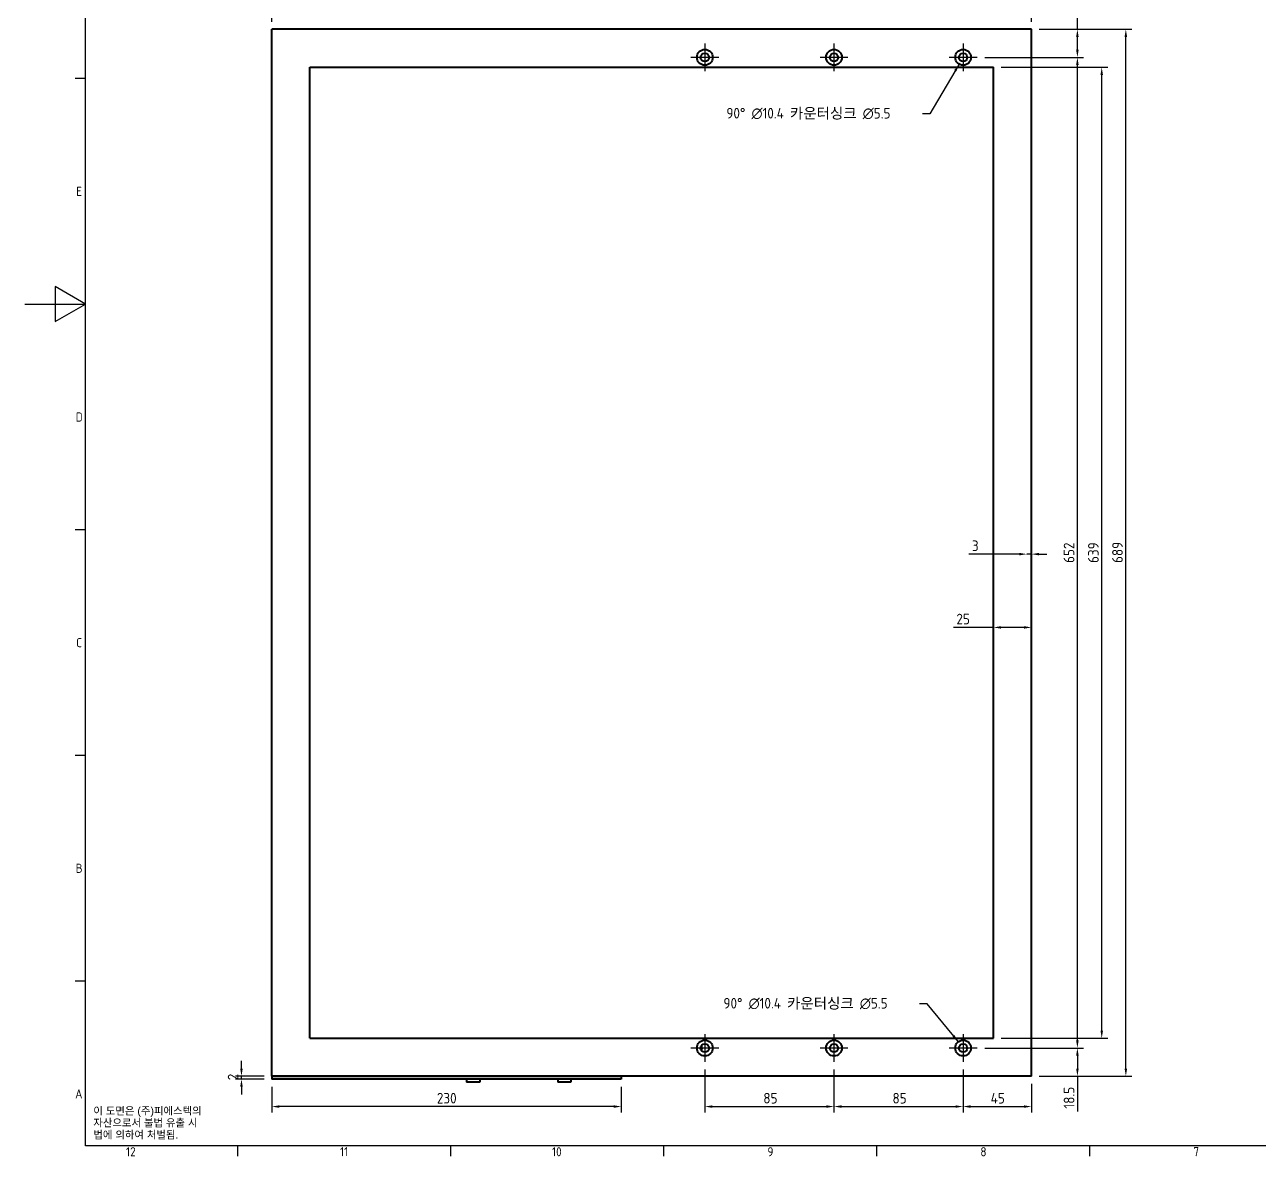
# Model space of a CAD drawing. Header units: millimetres. Extents: x 0 to 1682, y 0 to 1188.
# Drawn here: x 0 to 813, y 33 to 778 of the extents above; entities that cross this region are included whole.
import ezdxf

# ---------------------------------------------------------------- set-up
doc = ezdxf.new("R2010")
doc.units = ezdxf.units.MM
doc.header["$LTSCALE"] = 2
doc.linetypes.add('CHAIN', pattern=[0.7087, 0.4724, -0.0591, 0.1181, -0.0591])
doc.layers.get('0').update_dxf_attribs({"color": 3, "lineweight": 25, "true_color": 0x00ff00})
for name, color, linetype, lineweight, true_color in [('가시적인 것(ISO)', 3, 'Continuous', 40, 0x00ff00), ('기호(ISO)', 5, 'Continuous', 25, 0x0000ff), ('중심 표식(ISO)', 1, 'Continuous', 25, 0xff0000), ('치수(ISO)', 2, 'Continuous', 25, 0xffff00)]:
    doc.layers.add(name, color=color, linetype=linetype, lineweight=lineweight, true_color=true_color)
doc.layers.add('경계(ISO)', color=7, linetype='Continuous', lineweight=25)
doc.styles.add('문자 텍스트_PSTEK_POSCO', font='isocp.shx')
doc.styles.add('치수 텍스트_PSTEK_POSCO', font='isocp.shx')
doc.dimstyles.new('치수_PSTEK_POSCO', dxfattribs={"dimscale": 2, "dimtxt": 3.5, "dimasz": 2.5, "dimexe": 2, "dimexo": 2.5, "dimgap": 1, "dimtad": 1, "dimrnd": 1e-08, "dimdsep": 46, "dimtxsty": '치수 텍스트_PSTEK_POSCO', "dimcen": 0.09, "dimdle": 10, "dimclrd": 7, "dimclre": 7, "dimclrt": 2, "dimadec": 1, "dimazin": 2, "dimtfac": 1, "dimtmove": 0, "dimatfit": 3, "dimfxl": 1, "dimtolj": 1, "dimlwd": -1, "dimlwe": -1, "dimarcsym": 0})
doc.dimstyles.new('치수_PSTEK_POSCO$7', dxfattribs={"dimscale": 2, "dimtxt": 3.5, "dimasz": 2.5, "dimexe": 2, "dimexo": 2.5, "dimgap": 1, "dimtad": 1, "dimrnd": 1e-08, "dimdsep": 46, "dimtxsty": '치수 텍스트_PSTEK_POSCO', "dimcen": 0.09, "dimdle": 10, "dimclrd": 7, "dimclre": 7, "dimclrt": 2, "dimadec": 1, "dimazin": 2, "dimtfac": 1, "dimtmove": 0, "dimatfit": 3, "dimfxl": 1, "dimtolj": 1, "dimlwd": -1, "dimlwe": -1, "dimarcsym": 0})

# ---------------------------------------------------------------- blocks, each defined once
blk = doc.blocks.new('경계 Default Border')
at = {"layer": '경계(ISO)'}
for p, q in [((20, 371.25), (16.6, 371.25)), ((20, 222.75), (16.6, 222.75)), ((20, 148.5), (16.6, 148.5)), ((20, 74.25), (16.6, 74.25)), ((70.08, 20), (70.08, 16.6)), ((140.17, 20), (140.17, 16.6)), ((210.25, 20), (210.25, 16.6)), ((280.33, 20), (280.33, 16.6)), ((350.42, 20), (350.42, 16.6))]:
    blk.add_line(p, q, dxfattribs=at)
at = {"layer": '경계(ISO)', "flags": 128}
for points in [[(20, 20), (20, 574), (821, 574), (821, 20), (20, 20)], [(0, 297), (20, 297), (10, 302.77), (10, 291.23), (20, 297)]]:
    blk.add_lwpolyline(points, dxfattribs=at)
at = {"layer": '경계(ISO)', "color": 2, "true_color": 0xffff00, "char_height": 3, "attachment_point": 7, "style": '문자 텍스트_PSTEK_POSCO'}
for s, insert in [('E', (16.93, 332.6)), ('D', (16.77, 258.35)), ('C', (16.93, 184.1)), ('B', (16.77, 109.85)), ('A', (16.6, 35.62)), ('12', (33.36, 16.57)), ('11', (103.78, 16.6)), ('10', (173.53, 16.57)), ('9', (244.44, 16.57)), ('8', (314.52, 16.57)), ('7', (384.6, 16.59))]:
    blk.add_mtext(s, dxfattribs=dict(at, insert=insert))
blk = doc.blocks.new('*D22')
at = {"layer": 'Defpoints', "color": 0, "transparency": 16777216}
for p in [(447.68, 95.18), (532.68, 95.18), (532.68, 65.88)]:
    blk.add_point(p, dxfattribs=at)
at = {"layer": '치수(ISO)', "color": 7, "transparency": 16777216}
for p, q in [((447.68, 90.18), (447.68, 61.88)), ((532.68, 90.18), (532.68, 61.88)), ((452.68, 65.88), (527.68, 65.88))]:
    blk.add_line(p, q, dxfattribs=at)
for points in [[(452.68, 66.72), (452.68, 65.05), (447.68, 65.88)], [(527.68, 66.72), (527.68, 65.05), (532.68, 65.88)]]:
    blk.add_solid(points, dxfattribs=at)
at = {"layer": '치수(ISO)', "color": 2, "transparency": 16777216, "insert": (486.18, 71.38), "char_height": 7, "attachment_point": 4, "style": '치수 텍스트_PSTEK_POSCO'}
blk.add_mtext('\\A1;85', dxfattribs=at)
blk = doc.blocks.new('*D23')
at = {"layer": 'Defpoints', "color": 0, "transparency": 16777216}
for p in [(532.68, 95.18), (617.68, 95.18), (617.68, 65.88)]:
    blk.add_point(p, dxfattribs=at)
at = {"layer": '치수(ISO)', "color": 7, "transparency": 16777216}
for p, q in [((532.68, 90.18), (532.68, 61.88)), ((617.68, 90.18), (617.68, 61.88)), ((537.68, 65.88), (612.68, 65.88))]:
    blk.add_line(p, q, dxfattribs=at)
for points in [[(537.68, 66.72), (537.68, 65.05), (532.68, 65.88)], [(612.68, 66.72), (612.68, 65.05), (617.68, 65.88)]]:
    blk.add_solid(points, dxfattribs=at)
at = {"layer": '치수(ISO)', "color": 2, "transparency": 16777216, "insert": (571.18, 71.38), "char_height": 7, "attachment_point": 4, "style": '치수 텍스트_PSTEK_POSCO'}
blk.add_mtext('\\A1;85', dxfattribs=at)
blk = doc.blocks.new('*D24')
at = {"layer": 'Defpoints', "color": 0, "transparency": 16777216}
for p in [(617.68, 95.18), (662.68, 85.88), (662.68, 65.88)]:
    blk.add_point(p, dxfattribs=at)
at = {"layer": '치수(ISO)', "color": 7, "transparency": 16777216}
for p, q in [((617.68, 90.18), (617.68, 61.88)), ((662.68, 80.88), (662.68, 61.88)), ((622.68, 65.88), (657.68, 65.88))]:
    blk.add_line(p, q, dxfattribs=at)
for points in [[(622.68, 66.72), (622.68, 65.05), (617.68, 65.88)], [(657.68, 66.72), (657.68, 65.05), (662.68, 65.88)]]:
    blk.add_solid(points, dxfattribs=at)
at = {"layer": '치수(ISO)', "color": 2, "transparency": 16777216, "insert": (635.83, 71.38), "char_height": 7, "attachment_point": 4, "style": '치수 텍스트_PSTEK_POSCO'}
blk.add_mtext('\\A1;45', dxfattribs=at)
blk = doc.blocks.new('*D25')
at = {"layer": 'Defpoints', "color": 0, "transparency": 16777216}
for p in [(626.88, 104.38), (692.9, 104.38), (662.68, 85.88)]:
    blk.add_point(p, dxfattribs=at)
at = {"layer": '치수(ISO)', "color": 7, "transparency": 16777216}
for p, q in [((631.88, 104.38), (696.9, 104.38)), ((692.9, 99.38), (692.9, 90.88)), ((667.68, 85.88), (696.9, 85.88)), ((692.9, 85.88), (692.9, 62.55))]:
    blk.add_line(p, q, dxfattribs=at)
for points in [[(692.06, 99.38), (693.73, 99.38), (692.9, 104.38)], [(692.06, 90.88), (693.73, 90.88), (692.9, 85.88)]]:
    blk.add_solid(points, dxfattribs=at)
at = {"layer": '치수(ISO)', "color": 2, "transparency": 16777216, "insert": (687.4, 64.55), "char_height": 7, "attachment_point": 4, "rotation": 90, "style": '치수 텍스트_PSTEK_POSCO'}
blk.add_mtext('\\A1;18.5', dxfattribs=at)
blk = doc.blocks.new('*D26')
at = {"layer": 'Defpoints', "color": 0, "transparency": 16777216}
for p in [(626.88, 756.38), (692.9, 756.38), (626.88, 104.38)]:
    blk.add_point(p, dxfattribs=at)
at = {"layer": '치수(ISO)', "color": 7, "transparency": 16777216}
for p, q in [((631.88, 756.38), (696.9, 756.38)), ((692.9, 109.38), (692.9, 751.38)), ((631.88, 104.38), (696.9, 104.38))]:
    blk.add_line(p, q, dxfattribs=at)
for points in [[(692.06, 751.38), (693.73, 751.38), (692.9, 756.38)], [(692.06, 109.38), (693.73, 109.38), (692.9, 104.38)]]:
    blk.add_solid(points, dxfattribs=at)
at = {"layer": '치수(ISO)', "color": 2, "transparency": 16777216, "insert": (687.4, 423.66), "char_height": 7, "attachment_point": 4, "rotation": 90, "style": '치수 텍스트_PSTEK_POSCO'}
blk.add_mtext('\\A1;652', dxfattribs=at)
blk = doc.blocks.new('*D27')
at = {"layer": 'Defpoints', "color": 0, "transparency": 16777216}
for p in [(662.68, 774.88), (692.9, 774.88), (626.88, 756.38)]:
    blk.add_point(p, dxfattribs=at)
at = {"layer": '치수(ISO)', "color": 7, "transparency": 16777216}
for p, q in [((692.9, 774.88), (692.9, 797.91)), ((667.68, 774.88), (696.9, 774.88)), ((692.9, 761.38), (692.9, 769.88)), ((631.88, 756.38), (696.9, 756.38))]:
    blk.add_line(p, q, dxfattribs=at)
for points in [[(692.06, 769.88), (693.73, 769.88), (692.9, 774.88)], [(692.06, 761.38), (693.73, 761.38), (692.9, 756.38)]]:
    blk.add_solid(points, dxfattribs=at)
at = {"layer": '치수(ISO)', "color": 2, "transparency": 16777216, "insert": (687.4, 782.32), "char_height": 7, "attachment_point": 4, "rotation": 90, "style": '치수 텍스트_PSTEK_POSCO'}
blk.add_mtext('\\A1;18.5', dxfattribs=at)
blk = doc.blocks.new('*D28')
at = {"layer": 'Defpoints', "color": 0, "transparency": 16777216}
for p in [(637.68, 749.88), (708.91, 749.88), (637.68, 110.88)]:
    blk.add_point(p, dxfattribs=at)
at = {"layer": '치수(ISO)', "color": 7, "transparency": 16777216}
for p, q in [((642.68, 749.88), (712.91, 749.88)), ((708.91, 115.88), (708.91, 744.88)), ((642.68, 110.88), (712.91, 110.88))]:
    blk.add_line(p, q, dxfattribs=at)
for points in [[(708.08, 744.88), (709.75, 744.88), (708.91, 749.88)], [(708.08, 115.88), (709.75, 115.88), (708.91, 110.88)]]:
    blk.add_solid(points, dxfattribs=at)
at = {"layer": '치수(ISO)', "color": 2, "transparency": 16777216, "insert": (703.41, 423.62), "char_height": 7, "attachment_point": 4, "rotation": 90, "style": '치수 텍스트_PSTEK_POSCO'}
blk.add_mtext('\\A1;639', dxfattribs=at)
blk = doc.blocks.new('*D29')
at = {"layer": 'Defpoints', "color": 0, "transparency": 16777216}
for p in [(662.68, 774.88), (724.78, 774.88), (662.68, 85.88)]:
    blk.add_point(p, dxfattribs=at)
at = {"layer": '치수(ISO)', "color": 7, "transparency": 16777216}
for p, q in [((667.68, 774.88), (728.78, 774.88)), ((724.78, 90.88), (724.78, 769.88)), ((667.68, 85.88), (728.78, 85.88))]:
    blk.add_line(p, q, dxfattribs=at)
for points in [[(723.95, 769.88), (725.62, 769.88), (724.78, 774.88)], [(723.95, 90.88), (725.62, 90.88), (724.78, 85.88)]]:
    blk.add_solid(points, dxfattribs=at)
at = {"layer": '치수(ISO)', "color": 2, "transparency": 16777216, "insert": (719.28, 423.62), "char_height": 7, "attachment_point": 4, "rotation": 90, "style": '치수 텍스트_PSTEK_POSCO'}
blk.add_mtext('\\A1;689', dxfattribs=at)
blk = doc.blocks.new('*D30')
at = {"layer": 'Defpoints', "color": 0, "transparency": 16777216}
for p in [(142.68, 85.88), (162.68, 85.88), (162.68, 83.88)]:
    blk.add_point(p, dxfattribs=at)
at = {"layer": '치수(ISO)', "color": 7, "transparency": 16777216}
for p, q in [((142.68, 90.88), (142.68, 95.88)), ((157.68, 85.88), (138.68, 85.88)), ((157.68, 83.88), (138.68, 83.88)), ((142.68, 83.88), (142.68, 85.88)), ((142.68, 78.88), (142.68, 73.88))]:
    blk.add_line(p, q, dxfattribs=at)
for points in [[(141.84, 90.88), (143.51, 90.88), (142.68, 85.88)], [(141.84, 78.88), (143.51, 78.88), (142.68, 83.88)]]:
    blk.add_solid(points, dxfattribs=at)
at = {"layer": '치수(ISO)', "color": 2, "transparency": 16777216, "insert": (137.17, 83.18), "char_height": 7, "attachment_point": 4, "rotation": 90, "style": '치수 텍스트_PSTEK_POSCO'}
blk.add_mtext('\\A1;2', dxfattribs=at)
blk = doc.blocks.new('*D50')
at = {"layer": 'Defpoints', "color": 0, "transparency": 16777216}
for p in [(162.68, 794.88), (162.68, 774.88), (662.68, 774.88)]:
    blk.add_point(p, dxfattribs=at)
at = {"layer": '치수(ISO)', "color": 7, "transparency": 16777216}
for p, q in [((162.68, 779.88), (162.68, 798.88)), ((662.68, 779.88), (662.68, 798.88)), ((657.68, 794.88), (167.68, 794.88))]:
    blk.add_line(p, q, dxfattribs=at)
for points in [[(167.68, 795.72), (167.68, 794.05), (162.68, 794.88)], [(657.68, 795.72), (657.68, 794.05), (662.68, 794.88)]]:
    blk.add_solid(points, dxfattribs=at)
at = {"layer": '치수(ISO)', "color": 2, "transparency": 16777216, "insert": (406.37, 800.38), "char_height": 7, "attachment_point": 4, "style": '치수 텍스트_PSTEK_POSCO'}
blk.add_mtext('\\A1;500', dxfattribs=at)
blk = doc.blocks.new('*D61')
at = {"layer": 'Defpoints', "color": 0, "transparency": 16777216}
for p in [(637.68, 381.23), (662.68, 381.23), (662.68, 381.23)]:
    blk.add_point(p, dxfattribs=at)
at = {"layer": '치수(ISO)', "color": 7, "transparency": 16777216}
for p, q in [((637.68, 381.23), (611.25, 381.23)), ((657.68, 381.23), (642.68, 381.23))]:
    blk.add_line(p, q, dxfattribs=at)
for points in [[(642.68, 382.07), (642.68, 380.4), (637.68, 381.23)], [(657.68, 382.07), (657.68, 380.4), (662.68, 381.23)]]:
    blk.add_solid(points, dxfattribs=at)
at = {"layer": '치수(ISO)', "color": 2, "transparency": 16777216, "insert": (613.25, 386.73), "char_height": 7, "attachment_point": 4, "style": '치수 텍스트_PSTEK_POSCO'}
blk.add_mtext('\\A1;25', dxfattribs=at)
blk = doc.blocks.new('*D62')
at = {"layer": 'Defpoints', "color": 0, "transparency": 16777216}
for p in [(659.68, 428.24), (662.68, 429.45), (662.68, 428.24)]:
    blk.add_point(p, dxfattribs=at)
at = {"layer": '치수(ISO)', "color": 7, "transparency": 16777216}
for p, q in [((654.68, 429.45), (621.47, 429.45)), ((662.68, 429.45), (659.68, 429.45)), ((667.68, 429.45), (672.68, 429.45))]:
    blk.add_line(p, q, dxfattribs=at)
for points in [[(654.68, 430.28), (654.68, 428.62), (659.68, 429.45)], [(667.68, 430.28), (667.68, 428.62), (662.68, 429.45)]]:
    blk.add_solid(points, dxfattribs=at)
at = {"layer": '치수(ISO)', "color": 2, "transparency": 16777216, "insert": (623.47, 434.95), "char_height": 7, "attachment_point": 4, "style": '치수 텍스트_PSTEK_POSCO'}
blk.add_mtext('\\A1;3', dxfattribs=at)
blk = doc.blocks.new('*D65')
at = {"layer": 'Defpoints', "color": 0, "transparency": 16777216}
for p in [(162.68, 83.88), (392.68, 83.88), (162.68, 65.88)]:
    blk.add_point(p, dxfattribs=at)
at = {"layer": '치수(ISO)', "color": 7, "transparency": 16777216}
for p, q in [((162.68, 78.88), (162.68, 61.88)), ((392.68, 78.88), (392.68, 61.88)), ((387.68, 65.88), (167.68, 65.88))]:
    blk.add_line(p, q, dxfattribs=at)
for points in [[(167.68, 66.72), (167.68, 65.05), (162.68, 65.88)], [(387.68, 66.72), (387.68, 65.05), (392.68, 65.88)]]:
    blk.add_solid(points, dxfattribs=at)
at = {"layer": '치수(ISO)', "color": 2, "transparency": 16777216, "insert": (271.28, 71.38), "char_height": 7, "attachment_point": 4, "style": '치수 텍스트_PSTEK_POSCO'}
blk.add_mtext('\\A1;230', dxfattribs=at)

msp = doc.modelspace()

# ---------------------------------------------------------------- linework, layer by layer
at = {"layer": '가시적인 것(ISO)'}
for p, q in [((162.6753, 85.8838), (162.6753, 774.8838)), ((662.6753, 774.8838), (162.6753, 774.8838)), ((662.6753, 85.8838), (662.6753, 774.8838)), ((187.6753, 110.8838), (187.6753, 749.8838)), ((187.6753, 749.8838), (637.6753, 749.8838)), ((637.6753, 110.8838), (637.6753, 749.8838)), ((187.6753, 110.8838), (637.6753, 110.8838)), ((662.6753, 85.8838), (162.6753, 85.8838)), ((162.6753, 85.8838), (392.6753, 85.8838)), ((162.6753, 85.8838), (162.6753, 83.8838)), ((392.6753, 83.8838), (162.6753, 83.8838)), ((290.8253, 83.8838), (290.8253, 81.8838)), ((299.5253, 81.8838), (290.8253, 81.8838)), ((299.5253, 83.8838), (299.5253, 81.8838)), ((350.8253, 83.8838), (350.8253, 81.8838)), ((359.5253, 81.8838), (350.8253, 81.8838)), ((359.5253, 83.8838), (359.5253, 81.8838)), ((392.6753, 85.8838), (392.6753, 83.8838))]:
    msp.add_line(p, q, dxfattribs=at)
for centre, radius in [((447.6753, 756.3838), 5.2), ((447.6753, 756.3838), 2.75), ((532.6753, 756.3838), 5.2), ((532.6753, 756.3838), 2.75), ((617.6753, 756.3838), 5.2), ((617.6753, 756.3838), 2.75), ((447.6753, 104.3838), 5.2), ((447.6753, 104.3838), 2.75), ((532.6753, 104.3838), 5.2), ((532.6753, 104.3838), 2.75), ((617.6753, 104.3838), 5.2), ((617.6753, 104.3838), 2.75)]:
    msp.add_circle(centre, radius, dxfattribs=at)
msp.add_arc((443.1753, 104.3838), 2.75, 324.9031988, 35.0968012, dxfattribs=at)
at = {"layer": '중심 표식(ISO)', "linetype": 'CHAIN'}
for p, q in [((447.6753, 765.5838), (447.6753, 747.1838)), ((532.6753, 765.5838), (532.6753, 747.1838)), ((617.6753, 765.5838), (617.6753, 747.1838)), ((456.8753, 756.3838), (438.4753, 756.3838)), ((541.8753, 756.3838), (523.4753, 756.3838)), ((626.8753, 756.3838), (608.4753, 756.3838)), ((447.6753, 113.5838), (447.6753, 95.1838)), ((532.6753, 113.5838), (532.6753, 95.1838)), ((617.6753, 113.5838), (617.6753, 95.1838)), ((456.8753, 104.3838), (438.4753, 104.3838)), ((541.8753, 104.3838), (523.4753, 104.3838)), ((626.8753, 104.3838), (608.4753, 104.3838))]:
    msp.add_line(p, q, dxfattribs=at)

# ---------------------------------------------------------------- block references
at = {"xscale": 2, "yscale": 2, "zscale": 2}
msp.add_blockref('경계 Default Border', (0, 0), dxfattribs=at)

# ---------------------------------------------------------------- texts
at = {"layer": '기호(ISO)', "color": 2, "true_color": 0xffff00, "attachment_point": 4}
for s, insert, char_height, width, line_spacing_factor, style in [('{90° \\fAIGDT|b0|i0;\\H7.0000;n\\fisocp|b0|i0;\\H7.0000;10.4 카운터싱크 \\fAIGDT|b0|i0;\\H7.0000;n\\fisocp|b0|i0;\\H7.0000;5.5}', (461.8548, 719.2621), 6.9999999, 126.985802, 0.6125, '치수 텍스트_PSTEK_POSCO'), ('{90° \\fAIGDT|b0|i0;\\H7.0000;n\\fisocp|b0|i0;\\H7.0000;10.4 카운터싱크 \\fAIGDT|b0|i0;\\H7.0000;n\\fisocp|b0|i0;\\H7.0000;5.5}', (459.9381, 133.4978), 6.9999999, 126.985802, 0.6125, '치수 텍스트_PSTEK_POSCO'), ('{\\fArial|b0|i0;\\H5.0000;이 도면은 (주)피에스텍의\\P자산으로서 불법 유출 시 \\P법에 의하여 처벌됨.}', (45.1811, 54.9246), 5, 78.612207, 0.944221, '문자 텍스트_PSTEK_POSCO')]:
    msp.add_mtext(s, dxfattribs=dict(at, insert=insert, char_height=char_height, width=width, line_spacing_factor=line_spacing_factor, style=style))

# ---------------------------------------------------------------- dimensions: what is measured, and where the dimension line sits
at = {"layer": '치수(ISO)', "color": 7}
for base, p1, p2, angle, override, picture, middle in [((162.6753, 794.8838), (662.6753, 774.8838), (162.6753, 774.8838), 180, {"dimdec": 2, "dimtp": 0, "dimtm": 0, "dimtdec": 2, "dimtofl": 0, "dimatfit": 1}, '*D50', (412.6753, 794.8838)), ((692.8974, 774.8838), (626.8753, 756.3838), (662.6753, 774.8838), 90, {"dimdec": 2, "dimtp": 0, "dimtm": 0, "dimtdec": 2, "dimtofl": 0, "dimatfit": 2}, '*D27', (692.8974, 789.115)), ((724.783, 774.8838), (662.6753, 85.8838), (662.6753, 774.8838), 90, {"dimdec": 2, "dimtp": 0, "dimtm": 0, "dimtdec": 2, "dimtofl": 0, "dimatfit": 1}, '*D29', (724.783, 430.3838)), ((692.8974, 756.3838), (626.8753, 104.3838), (626.8753, 756.3838), 90, {"dimdec": 2, "dimtp": 0, "dimtm": 0, "dimtdec": 2, "dimtofl": 0, "dimatfit": 1}, '*D26', (692.8974, 430.3838)), ((708.9134, 749.8838), (637.6753, 110.8838), (637.6753, 749.8838), 90, {"dimdec": 2, "dimtp": 0, "dimtm": 0, "dimtdec": 2, "dimtofl": 0, "dimatfit": 1}, '*D28', (708.9134, 430.3838)), ((692.8974, 104.3838), (662.6753, 85.8838), (626.8753, 104.3838), 90, {"dimdec": 2, "dimtp": 0, "dimtm": 0, "dimtdec": 2, "dimtofl": 0, "dimatfit": 2}, '*D25', (692.8974, 71.3481)), ((142.6753, 85.8838), (162.6753, 83.8838), (162.6753, 85.8838), 90, {"dimdec": 2, "dimtp": 0, "dimtm": 0, "dimtdec": 2, "dimtofl": 1, "dimatfit": 1}, '*D30', (142.6753, 84.8838)), ((532.6753, 65.8838), (447.6753, 95.1838), (532.6753, 95.1838), 180, {"dimdec": 2, "dimtp": 0, "dimtm": 0, "dimtdec": 2, "dimtofl": 0, "dimatfit": 1}, '*D22', (490.1753, 65.8838)), ((617.6753, 65.8838), (532.6753, 95.1838), (617.6753, 95.1838), 180, {"dimdec": 2, "dimtp": 0, "dimtm": 0, "dimtdec": 2, "dimtofl": 0, "dimatfit": 1}, '*D23', (575.1753, 65.8838)), ((662.6753, 65.8838), (617.6753, 95.1838), (662.6753, 85.8838), 180, {"dimdec": 2, "dimtp": 0, "dimtm": 0, "dimtdec": 2, "dimtofl": 0, "dimatfit": 1}, '*D24', (640.1753, 65.8838)), ((162.6753, 65.8838), (392.6753, 83.8838), (162.6753, 83.8838), 180, {"dimdec": 2, "dimtp": 0, "dimtm": 0, "dimtdec": 2, "dimtofl": 0, "dimatfit": 1}, '*D65', (277.6753, 65.8838))]:
    dim = msp.add_linear_dim(base=base, p1=p1, p2=p2, angle=angle, dimstyle='치수_PSTEK_POSCO', override=override, dxfattribs=at)
    dim.commit()
    dim.dimension.update_dxf_attribs({"geometry": picture, "text_midpoint": middle, "dimtype": 160})
for base, p1, p2, override, picture, middle in [((662.6753, 429.4488), (659.6753, 428.2416), (662.6753, 428.2416), {"dimdec": 2, "dimse1": 1, "dimse2": 1, "dimtp": 0, "dimtm": 0, "dimtdec": 2, "dimtofl": 1, "dimatfit": 1}, '*D62', (625.0188, 429.4488)), ((662.6753, 381.2336), (637.6753, 381.2336), (662.6753, 381.2336), {"dimdec": 2, "dimse1": 1, "dimse2": 1, "dimtp": 0, "dimtm": 0, "dimtdec": 2, "dimtofl": 0, "dimatfit": 2}, '*D61', (617.3334, 381.2336))]:
    dim = msp.add_linear_dim(base=base, p1=p1, p2=p2, dimstyle='치수_PSTEK_POSCO', override=override, dxfattribs=at)
    dim.commit()
    dim.dimension.update_dxf_attribs({"geometry": picture, "text_midpoint": middle, "dimtype": 160})

# ---------------------------------------------------------------- leaders
at = {"layer": '기호(ISO)', "color": 7, "annotation_type": 0, "has_hookline": 1, "hookline_direction": 1, "text_width": 116.1327}
for points in [[(615.0753, 751.8805), (595.8406, 719.2621), (590.8406, 719.2621)], [(614.543, 108.5346), (593.9239, 133.4978), (588.9239, 133.4978)]]:
    msp.add_leader(points, dimstyle='치수_PSTEK_POSCO$7', override={"dimtad": 0}, dxfattribs=at)

doc.saveas('drawing.dxf')
